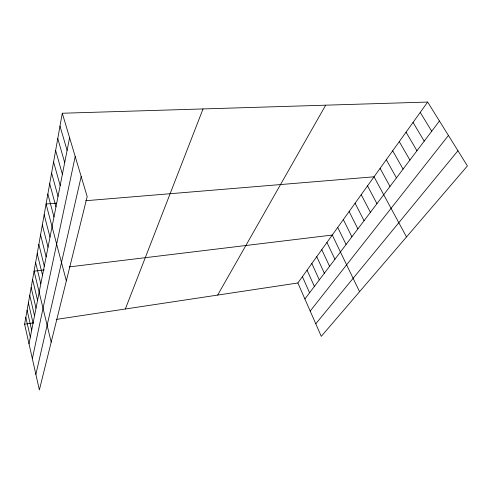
<?xml version="1.0" encoding="UTF-8"?>
<svg xmlns="http://www.w3.org/2000/svg" width="492" height="492" viewBox="0 0 492 492"><rect width="100%" height="100%" fill="white"/><g stroke="black" fill="none" stroke-linecap="round" stroke-linejoin="round"><path stroke-width="0.74" d="M62.287 113.246L87.182 196.591L39.372 389.941L24.6 324.197L62.287 113.246L427.653 102.059L467.4 165.945L321.282 336.35L297.875 282.98L427.653 102.059M29.003 343.797L69.593 137.698M32.355 358.693L75.208 156.505M35.879 374.381L81.186 176.517M125.349 309.001L203.036 108.935M217.667 295.077L325.679 105.177M304.892 298.976L439.442 121.007M310.2 311.085L448.433 135.46M315.772 323.791L457.935 150.737M24.6 324.197L33.444 322.863M56.223 319.425L297.875 282.98M44.385 269.905L34.077 271.154L51.193 342.149M69.274 266.892L332.26 235.047L359.572 291.695M56.598 203.147L46.07 204.02L66.34 280.877M85.676 200.73L374.037 176.8L406.503 236.959M420.229 112.404L431.718 131.229M413.034 122.434L424.227 141.13M406.054 132.17L416.964 150.743M399.27 141.622L409.916 160.06M392.69 150.798L403.077 169.107M386.294 159.709L396.435 177.895M380.082 168.375L389.984 186.431M367.524 185.878L376.958 203.657M361.208 194.684L370.408 212.316M355.083 203.227L364.055 220.723M349.123 211.529L357.887 228.878M343.342 219.592L351.897 236.806M337.721 227.427L346.079 244.499M326.94 242.458L334.923 259.253M321.768 249.665L329.578 266.326M316.737 256.683L324.369 273.208M311.836 263.515L319.308 279.905M307.057 270.176L314.376 286.43M302.408 276.658L309.573 292.783M59.987 126.136L67.096 150.374M57.773 138.535L64.698 162.557M55.639 150.466L62.392 174.273M53.585 161.966L60.172 185.546M51.605 173.049L58.031 196.413M49.692 183.737L55.971 206.88M47.853 194.057L53.979 216.978M44.163 214.684L50.006 237.15M42.33 224.955L48.031 247.187M40.559 234.856L46.125 256.855M38.856 244.413L44.292 266.178M37.207 253.632L42.521 275.169M35.615 262.543L40.811 283.853M32.589 279.481L37.564 300.341M31.15 287.537L36.021 308.183M29.754 295.335L34.526 315.766M28.407 302.894L33.081 323.109M27.097 310.212L31.679 330.224M25.83 317.309L30.319 337.118"/></g></svg>
